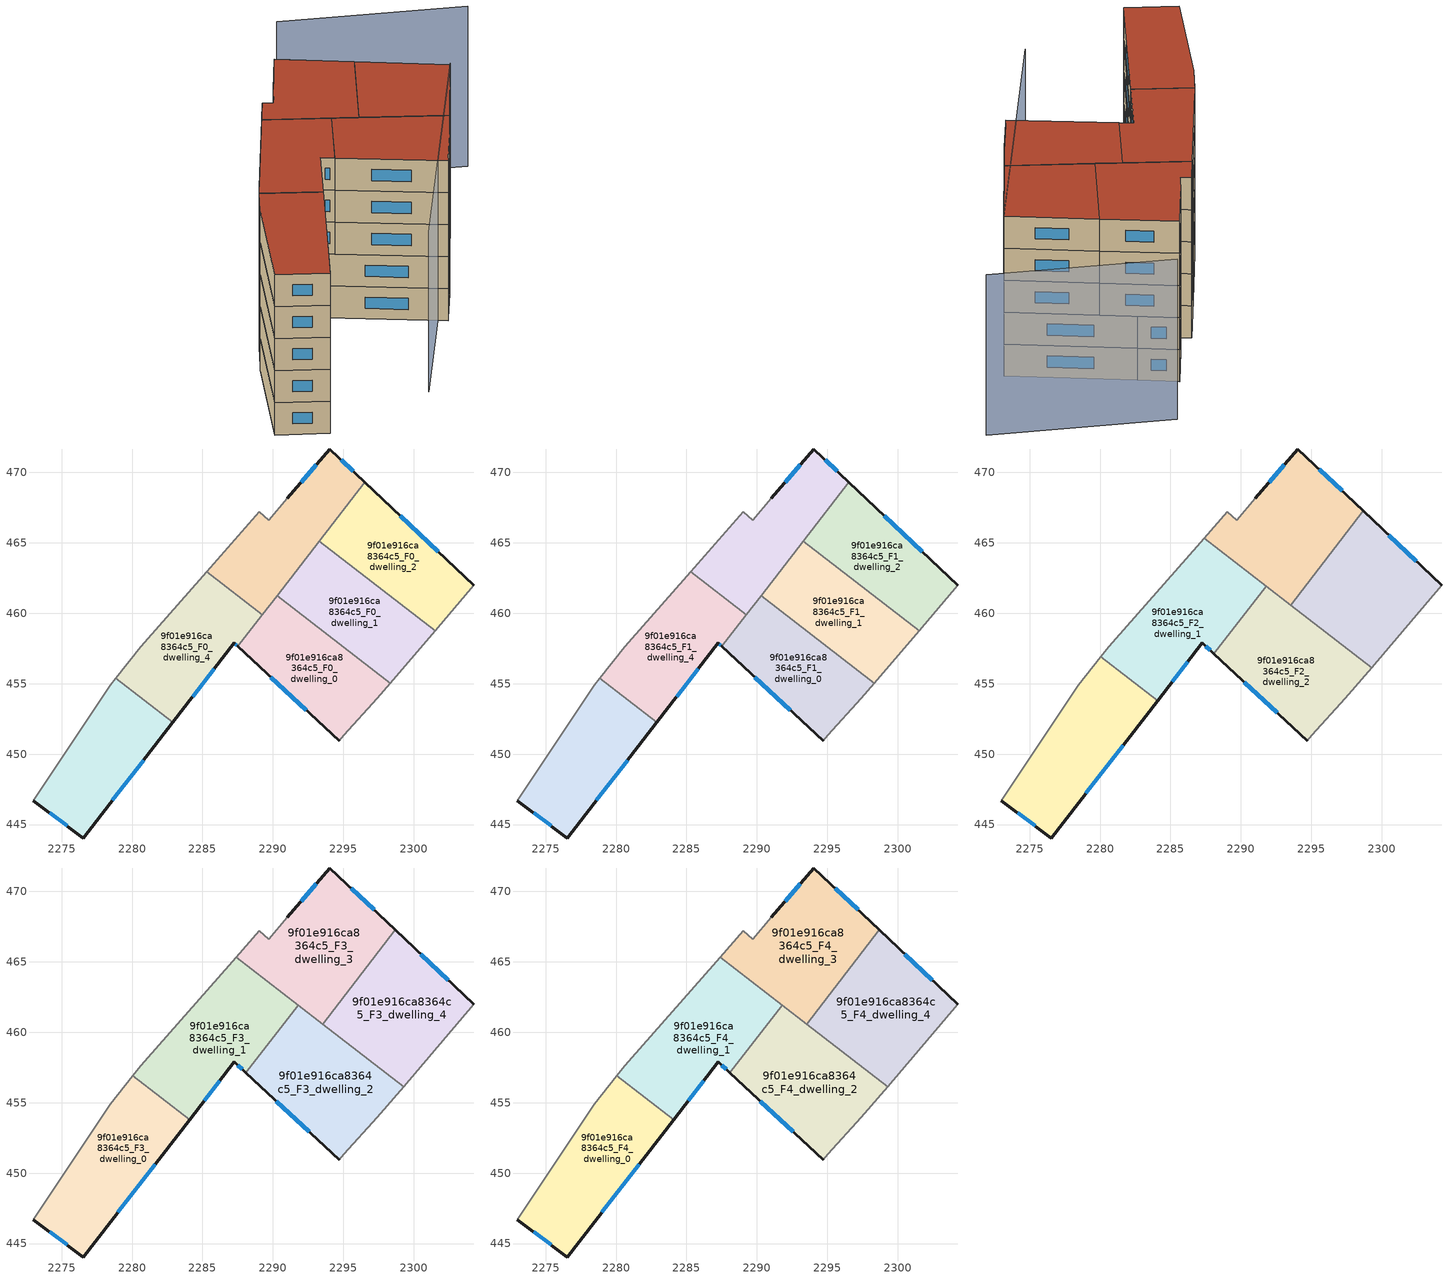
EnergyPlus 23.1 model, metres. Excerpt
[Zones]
9f01e916ca8364c5_F0_dwelling_0
 floor ground (EU_floor_Construction): 2298.33,455.04 2297.4,453.96 2295.04,451.34 2294.72,450.94 2287.51,457.65 2290.3,461.25 z0
 wall outside (EU_wall_Construction): 2287.51,457.65 2294.72,450.94 z0:3
 wall to 9f01e916ca8364c5_F0_dwelling_1 (EU_wall_Construction): 2298.33,455.04 2290.3,461.25 z0:3
 wall adiabatic (EU_wall_Construction): 2294.72,450.94 2295.04,451.34 2297.4,453.96 2298.33,455.04 z0:3
 wall to 9f01e916ca8364c5_F0_dwelling_4 (EU_wall_Construction): 2289.25,459.9 2287.51,457.65 z0:3
 wall to 9f01e916ca8364c5_F0_dwelling_5 (EU_wall_Construction): 2290.3,461.25 2289.25,459.9 z0:3
 window (EU_Window_Construction): 2289.85,455.46 2292.37,453.12 z0.98:2.02
9f01e916ca8364c5_F0_dwelling_1
 floor ground (EU_floor_Construction): 2301.5,458.75 2298.33,455.04 2290.3,461.25 2293.28,465.11 z0
 wall to 9f01e916ca8364c5_F0_dwelling_2 (EU_wall_Construction): 2301.5,458.75 2293.28,465.11 z0:3
 wall adiabatic (EU_wall_Construction): 2298.33,455.04 2301.5,458.75 z0:3
 wall to 9f01e916ca8364c5_F0_dwelling_5 (EU_wall_Construction): 2293.28,465.11 2290.3,461.25 z0:3
9f01e916ca8364c5_F0_dwelling_2
 floor ground (EU_floor_Construction): 2304.25,461.97 2301.5,458.75 2293.28,465.11 2296.52,469.3 z0
 wall outside (EU_wall_Construction): 2304.25,461.97 2296.52,469.3 z0:3
 wall adiabatic (EU_wall_Construction): 2301.5,458.75 2304.25,461.97 z0:3
 wall to 9f01e916ca8364c5_F0_dwelling_5 (EU_wall_Construction): 2296.52,469.3 2293.28,465.11 z0:3
 window (EU_Window_Construction): 2301.73,464.35 2299.03,466.91 z0.98:2.02
9f01e916ca8364c5_F0_dwelling_3
 floor ground (EU_floor_Construction): 2282.89,452.25 2276.55,444.05 2272.99,446.69 2278.44,454.9 2278.83,455.38 z0
 wall outside (EU_wall_Construction): 2272.99,446.69 2276.55,444.05 2282.89,452.25 z0:3
 wall adiabatic (EU_wall_Construction): 2278.83,455.38 2278.44,454.9 2272.99,446.69 z0:3
 wall to 9f01e916ca8364c5_F0_dwelling_4 (EU_wall_Construction): 2282.89,452.25 2278.83,455.38 z0:3
 window (EU_Window_Construction): 2278.61,446.71 2280.83,449.58 / 2274.15,445.83 2275.39,444.91 z0.98:2.02
9f01e916ca8364c5_F0_dwelling_4
 floor ground (EU_floor_Construction): 2289.25,459.9 2287.51,457.65 2287.25,457.89 2282.89,452.25 2278.83,455.38 2280.61,457.61 2285.31,462.95 z0
 wall outside (EU_wall_Construction): 2282.89,452.25 2287.25,457.89 2287.51,457.65 z0:3
 wall adiabatic (EU_wall_Construction): 2285.31,462.95 2280.61,457.61 2278.83,455.38 z0:3
 wall to 9f01e916ca8364c5_F0_dwelling_5 (EU_wall_Construction): 2289.25,459.9 2285.31,462.95 z0:3
 window (EU_Window_Construction): 2287.33,457.81 2287.42,457.72 / 2284.3,454.08 2285.83,456.05 z0.98:2.02
9f01e916ca8364c5_F0_dwelling_5
 floor ground (EU_floor_Construction): 2296.52,469.3 2289.25,459.9 2285.31,462.95 2289.03,467.19 2289.71,466.59 2291.03,468.17 2294.04,471.65 z0
 wall outside (EU_wall_Construction): 2296.52,469.3 2294.04,471.65 2291.03,468.17 z0:3
 wall adiabatic (EU_wall_Construction): 2291.03,468.17 2289.71,466.59 2289.03,467.19 2285.31,462.95 z0:3
 window (EU_Window_Construction): 2293.06,470.52 2292.01,469.3 / 2295.71,470.06 2294.85,470.88 z0.98:2.02
9f01e916ca8364c5_F1_dwelling_0
 floor to 9f01e916ca8364c5_F0_dwelling_0 (EU_floor_Construction): 2298.33,455.04 2297.4,453.96 2295.04,451.34 2294.72,450.94 2287.51,457.65 2290.3,461.25 z3
 wall outside (EU_wall_Construction): 2287.51,457.65 2294.72,450.94 z3:6
 wall to 9f01e916ca8364c5_F1_dwelling_1 (EU_wall_Construction): 2298.33,455.04 2290.3,461.25 z3:6
 wall adiabatic (EU_wall_Construction): 2294.72,450.94 2295.04,451.34 2297.4,453.96 2298.33,455.04 z3:6
 wall to 9f01e916ca8364c5_F1_dwelling_4 (EU_wall_Construction): 2289.25,459.9 2287.51,457.65 z3:6
 wall to 9f01e916ca8364c5_F1_dwelling_5 (EU_wall_Construction): 2290.3,461.25 2289.25,459.9 z3:6
 window (EU_Window_Construction): 2289.85,455.46 2292.37,453.12 z3.98:5.02
 ceiling adiabatic (EU_roof_Construction): 2288.07,457.12 2290.9,460.78 2290.3,461.25 2287.51,457.65 z6
9f01e916ca8364c5_F1_dwelling_1
 floor to 9f01e916ca8364c5_F0_dwelling_1 (EU_floor_Construction): 2301.5,458.75 2298.33,455.04 2290.3,461.25 2293.28,465.11 z3
 wall to 9f01e916ca8364c5_F1_dwelling_2 (EU_wall_Construction): 2301.5,458.75 2293.28,465.11 z3:6
 wall adiabatic (EU_wall_Construction): 2298.33,455.04 2301.5,458.75 z3:6
 wall to 9f01e916ca8364c5_F1_dwelling_5 (EU_wall_Construction): 2293.28,465.11 2290.3,461.25 z3:6
 ceiling adiabatic (EU_roof_Construction): 2299.26,456.14 2301.5,458.75 2293.28,465.11 2290.3,461.25 2290.9,460.78 2291.78,461.92 z6
9f01e916ca8364c5_F1_dwelling_2
 floor to 9f01e916ca8364c5_F0_dwelling_2 (EU_floor_Construction): 2304.25,461.97 2301.5,458.75 2293.28,465.11 2296.52,469.3 z3
 wall outside (EU_wall_Construction): 2304.25,461.97 2296.52,469.3 z3:6
 wall adiabatic (EU_wall_Construction): 2301.5,458.75 2304.25,461.97 z3:6
 wall to 9f01e916ca8364c5_F1_dwelling_5 (EU_wall_Construction): 2296.52,469.3 2293.28,465.11 z3:6
 window (EU_Window_Construction): 2301.73,464.35 2299.03,466.91 z3.98:5.02
9f01e916ca8364c5_F1_dwelling_3
 floor to 9f01e916ca8364c5_F0_dwelling_3 (EU_floor_Construction): 2282.89,452.25 2276.55,444.05 2272.99,446.69 2278.44,454.9 2278.83,455.38 z3
 wall outside (EU_wall_Construction): 2272.99,446.69 2276.55,444.05 2282.89,452.25 z3:6
 wall adiabatic (EU_wall_Construction): 2278.83,455.38 2278.44,454.9 2272.99,446.69 z3:6
 wall to 9f01e916ca8364c5_F1_dwelling_4 (EU_wall_Construction): 2282.89,452.25 2278.83,455.38 z3:6
 window (EU_Window_Construction): 2278.61,446.71 2280.83,449.58 / 2274.15,445.83 2275.39,444.91 z3.98:5.02
9f01e916ca8364c5_F1_dwelling_4
 floor to 9f01e916ca8364c5_F0_dwelling_4 (EU_floor_Construction): 2289.25,459.9 2287.51,457.65 2287.25,457.89 2282.89,452.25 2278.83,455.38 2280.61,457.61 2285.31,462.95 z3
 wall outside (EU_wall_Construction): 2282.89,452.25 2287.25,457.89 2287.51,457.65 z3:6
 wall adiabatic (EU_wall_Construction): 2285.31,462.95 2280.61,457.61 2278.83,455.38 z3:6
 wall to 9f01e916ca8364c5_F1_dwelling_5 (EU_wall_Construction): 2289.25,459.9 2285.31,462.95 z3:6
 window (EU_Window_Construction): 2287.33,457.81 2287.42,457.72 / 2284.3,454.08 2285.83,456.05 z3.98:5.02
9f01e916ca8364c5_F1_dwelling_5
 floor to 9f01e916ca8364c5_F0_dwelling_5 (EU_floor_Construction): 2296.52,469.3 2289.25,459.9 2285.31,462.95 2289.03,467.19 2289.71,466.59 2291.03,468.17 2294.04,471.65 z3
 wall outside (EU_wall_Construction): 2296.52,469.3 2294.04,471.65 2291.03,468.17 z3:6
 wall adiabatic (EU_wall_Construction): 2291.03,468.17 2289.71,466.59 2289.03,467.19 2285.31,462.95 z3:6
 window (EU_Window_Construction): 2293.06,470.52 2292.01,469.3 / 2295.71,470.06 2294.85,470.88 z3.98:5.02
9f01e916ca8364c5_F2_dwelling_0
 floor to 9f01e916ca8364c5_F1_dwelling_3 (EU_floor_Construction): 2282.89,452.25 2276.55,444.05 2272.99,446.69 2278.44,454.9 2278.83,455.38 z6
 floor to 9f01e916ca8364c5_F1_dwelling_4 (EU_floor_Construction): 2284.08,453.79 2282.89,452.25 2278.83,455.38 2280.05,456.91 z6
 wall outside (EU_wall_Construction): 2272.99,446.69 2276.55,444.05 2284.08,453.79 z6:9
 wall adiabatic (EU_wall_Construction): 2280.05,456.91 2278.44,454.9 2272.99,446.69 z6:9
 wall to 9f01e916ca8364c5_F2_dwelling_1 (EU_wall_Construction): 2284.08,453.79 2280.05,456.91 z6:9
 window (EU_Window_Construction): 2279,447.22 2281.63,450.62 / 2274.15,445.83 2275.39,444.91 z6.98:8.02
9f01e916ca8364c5_F2_dwelling_1
 floor to 9f01e916ca8364c5_F1_dwelling_4 (EU_floor_Construction): 2289.25,459.9 2287.51,457.65 2287.25,457.89 2284.08,453.79 2280.05,456.91 2280.61,457.61 2285.31,462.95 z6
 floor to 9f01e916ca8364c5_F1_dwelling_5 (EU_floor_Construction): 2291.18,462.39 2289.25,459.9 2285.31,462.95 2287.39,465.32 z6
 floor adiabatic (EU_floor_Construction): 2291.78,461.92 2288.07,457.12 2287.25,457.89 2287.51,457.65 2291.18,462.39 z6
 wall outside (EU_wall_Construction): 2284.08,453.79 2287.25,457.89 2288.07,457.12 z6:9
 wall adiabatic (EU_wall_Construction): 2287.39,465.32 2280.61,457.61 2280.05,456.91 z6:9
 wall to 9f01e916ca8364c5_F2_dwelling_2 (EU_wall_Construction): 2288.07,457.12 2291.78,461.92 z6:9
 wall to 9f01e916ca8364c5_F2_dwelling_3 (EU_wall_Construction): 2291.78,461.92 2287.39,465.32 z6:9
 window (EU_Window_Construction): 2287.52,457.64 2287.8,457.37 / 2285.11,455.13 2286.22,456.56 z6.98:8.02
9f01e916ca8364c5_F2_dwelling_2
 floor to 9f01e916ca8364c5_F1_dwelling_0 (EU_floor_Construction): 2298.33,455.04 2297.4,453.96 2295.04,451.34 2294.72,450.94 2288.07,457.12 2290.9,460.78 z6
 floor to 9f01e916ca8364c5_F1_dwelling_1 (EU_floor_Construction): 2299.26,456.14 2298.33,455.04 2290.9,460.78 2291.78,461.92 z6
 wall outside (EU_wall_Construction): 2288.07,457.12 2294.72,450.94 z6:9
 wall adiabatic (EU_wall_Construction): 2294.72,450.94 2295.04,451.34 2297.4,453.96 2299.26,456.14 z6:9
 wall to 9f01e916ca8364c5_F2_dwelling_4 (EU_wall_Construction): 2299.26,456.14 2293.52,460.58 z6:9
 wall to 9f01e916ca8364c5_F2_dwelling_3 (EU_wall_Construction): 2293.52,460.58 2291.78,461.92 z6:9
 window (EU_Window_Construction): 2290.23,455.11 2292.56,452.95 z6.98:8.02
9f01e916ca8364c5_F2_dwelling_3
 floor to 9f01e916ca8364c5_F1_dwelling_2 (EU_floor_Construction): 2298.68,467.25 2295.62,463.3 2293.28,465.11 2296.52,469.3 z6
 floor to 9f01e916ca8364c5_F1_dwelling_5 (EU_floor_Construction): 2296.52,469.3 2291.18,462.39 2287.39,465.32 2289.03,467.19 2289.71,466.59 2291.03,468.17 2294.04,471.65 z6
 floor adiabatic (EU_floor_Construction): 2295.62,463.3 2293.52,460.58 2291.18,462.39 2293.28,465.11 z6
 wall outside (EU_wall_Construction): 2298.68,467.25 2294.04,471.65 2291.03,468.17 z6:9
 wall adiabatic (EU_wall_Construction): 2291.03,468.17 2289.71,466.59 2289.03,467.19 2287.39,465.32 z6:9
 wall to 9f01e916ca8364c5_F2_dwelling_4 (EU_wall_Construction): 2293.52,460.58 2298.68,467.25 z6:9
 window (EU_Window_Construction): 2293.06,470.52 2292.01,469.3 / 2297.17,468.68 2295.55,470.22 z6.98:8.02
9f01e916ca8364c5_F2_dwelling_4
 floor to 9f01e916ca8364c5_F1_dwelling_2 (EU_floor_Construction): 2304.25,461.97 2301.5,458.75 2295.62,463.3 2298.68,467.25 z6
 floor adiabatic (EU_floor_Construction): 2301.5,458.75 2299.26,456.14 2293.52,460.58 2295.62,463.3 z6
 wall outside (EU_wall_Construction): 2304.25,461.97 2298.68,467.25 z6:9
 wall adiabatic (EU_wall_Construction): 2299.26,456.14 2304.25,461.97 z6:9
 window (EU_Window_Construction): 2302.44,463.69 2300.49,465.53 z6.98:8.02
9f01e916ca8364c5_F3_dwelling_0
 floor to 9f01e916ca8364c5_F2_dwelling_0 (EU_floor_Construction): 2284.08,453.79 2276.55,444.05 2272.99,446.69 2278.44,454.9 2280.05,456.91 z9
 wall outside (EU_wall_Construction): 2272.99,446.69 2276.55,444.05 2284.08,453.79 z9:12
 wall adiabatic (EU_wall_Construction): 2280.05,456.91 2278.44,454.9 2272.99,446.69 z9:12
 wall to 9f01e916ca8364c5_F3_dwelling_1 (EU_wall_Construction): 2284.08,453.79 2280.05,456.91 z9:12
 window (EU_Window_Construction): 2279,447.22 2281.63,450.62 / 2274.15,445.83 2275.39,444.91 z9.98:11.02
9f01e916ca8364c5_F3_dwelling_1
 floor to 9f01e916ca8364c5_F2_dwelling_1 (EU_floor_Construction): 2291.78,461.92 2288.07,457.12 2287.25,457.89 2284.08,453.79 2280.05,456.91 2280.61,457.61 2287.39,465.32 z9
 wall outside (EU_wall_Construction): 2284.08,453.79 2287.25,457.89 2288.07,457.12 z9:12
 wall adiabatic (EU_wall_Construction): 2287.39,465.32 2280.61,457.61 2280.05,456.91 z9:12
 wall to 9f01e916ca8364c5_F3_dwelling_2 (EU_wall_Construction): 2288.07,457.12 2291.78,461.92 z9:12
 wall to 9f01e916ca8364c5_F3_dwelling_3 (EU_wall_Construction): 2291.78,461.92 2287.39,465.32 z9:12
 window (EU_Window_Construction): 2287.52,457.64 2287.8,457.37 / 2285.11,455.13 2286.22,456.56 z9.98:11.02
9f01e916ca8364c5_F3_dwelling_2
 floor to 9f01e916ca8364c5_F2_dwelling_2 (EU_floor_Construction): 2299.26,456.14 2297.4,453.96 2295.04,451.34 2294.72,450.94 2288.07,457.12 2291.78,461.92 z9
 wall outside (EU_wall_Construction): 2288.07,457.12 2294.72,450.94 z9:12
 wall adiabatic (EU_wall_Construction): 2294.72,450.94 2295.04,451.34 2297.4,453.96 2299.26,456.14 z9:12
 wall to 9f01e916ca8364c5_F3_dwelling_4 (EU_wall_Construction): 2299.26,456.14 2293.52,460.58 z9:12
 wall to 9f01e916ca8364c5_F3_dwelling_3 (EU_wall_Construction): 2293.52,460.58 2291.78,461.92 z9:12
 window (EU_Window_Construction): 2290.23,455.11 2292.56,452.95 z9.98:11.02
9f01e916ca8364c5_F3_dwelling_3
 floor to 9f01e916ca8364c5_F2_dwelling_3 (EU_floor_Construction): 2298.68,467.25 2293.52,460.58 2287.39,465.32 2289.03,467.19 2289.71,466.59 2291.03,468.17 2294.04,471.65 z9
 wall outside (EU_wall_Construction): 2298.68,467.25 2294.04,471.65 2291.03,468.17 z9:12
 wall adiabatic (EU_wall_Construction): 2291.03,468.17 2289.71,466.59 2289.03,467.19 2287.39,465.32 z9:12
 wall to 9f01e916ca8364c5_F3_dwelling_4 (EU_wall_Construction): 2293.52,460.58 2298.68,467.25 z9:12
 window (EU_Window_Construction): 2293.06,470.52 2292.01,469.3 / 2297.17,468.68 2295.55,470.22 z9.98:11.02
9f01e916ca8364c5_F3_dwelling_4
 floor to 9f01e916ca8364c5_F2_dwelling_4 (EU_floor_Construction): 2304.25,461.97 2299.26,456.14 2293.52,460.58 2298.68,467.25 z9
 wall outside (EU_wall_Construction): 2304.25,461.97 2298.68,467.25 z9:12
 wall adiabatic (EU_wall_Construction): 2299.26,456.14 2304.25,461.97 z9:12
 window (EU_Window_Construction): 2302.44,463.69 2300.49,465.53 z9.98:11.02
9f01e916ca8364c5_F4_dwelling_0
 floor to 9f01e916ca8364c5_F3_dwelling_0 (EU_floor_Construction): 2284.08,453.79 2276.55,444.05 2272.99,446.69 2278.44,454.9 2280.05,456.91 z12
 wall outside (EU_wall_Construction): 2272.99,446.69 2276.55,444.05 2284.08,453.79 z12:15
 wall adiabatic (EU_wall_Construction): 2280.05,456.91 2278.44,454.9 2272.99,446.69 z12:15
 wall to 9f01e916ca8364c5_F4_dwelling_1 (EU_wall_Construction): 2284.08,453.79 2280.05,456.91 z12:15
 window (EU_Window_Construction): 2279,447.22 2281.63,450.62 / 2274.15,445.83 2275.39,444.91 z12.98:14.02
 roof outside (EU_roof_Construction): 2276.55,444.05 2284.08,453.79 2280.05,456.91 2278.44,454.9 2272.99,446.69 z15
9f01e916ca8364c5_F4_dwelling_1
 floor to 9f01e916ca8364c5_F3_dwelling_1 (EU_floor_Construction): 2291.78,461.92 2288.07,457.12 2287.25,457.89 2284.08,453.79 2280.05,456.91 2280.61,457.61 2287.39,465.32 z12
 wall outside (EU_wall_Construction): 2284.08,453.79 2287.25,457.89 2288.07,457.12 z12:15
 wall adiabatic (EU_wall_Construction): 2287.39,465.32 2280.61,457.61 2280.05,456.91 z12:15
 wall to 9f01e916ca8364c5_F4_dwelling_2 (EU_wall_Construction): 2288.07,457.12 2291.78,461.92 z12:15
 wall to 9f01e916ca8364c5_F4_dwelling_3 (EU_wall_Construction): 2291.78,461.92 2287.39,465.32 z12:15
 window (EU_Window_Construction): 2287.52,457.64 2287.8,457.37 / 2285.11,455.13 2286.22,456.56 z12.98:14.02
 roof outside (EU_roof_Construction): 2288.07,457.12 2291.78,461.92 2287.39,465.32 2280.61,457.61 2280.05,456.91 2284.08,453.79 2287.25,457.89 z15
9f01e916ca8364c5_F4_dwelling_2
 floor to 9f01e916ca8364c5_F3_dwelling_2 (EU_floor_Construction): 2299.26,456.14 2297.4,453.96 2295.04,451.34 2294.72,450.94 2288.07,457.12 2291.78,461.92 z12
 wall outside (EU_wall_Construction): 2288.07,457.12 2294.72,450.94 z12:15
 wall adiabatic (EU_wall_Construction): 2294.72,450.94 2295.04,451.34 2297.4,453.96 2299.26,456.14 z12:15
 wall to 9f01e916ca8364c5_F4_dwelling_4 (EU_wall_Construction): 2299.26,456.14 2293.52,460.58 z12:15
 wall to 9f01e916ca8364c5_F4_dwelling_3 (EU_wall_Construction): 2293.52,460.58 2291.78,461.92 z12:15
 window (EU_Window_Construction): 2290.23,455.11 2292.56,452.95 z12.98:14.02
 roof outside (EU_roof_Construction): 2297.4,453.96 2299.26,456.14 2291.78,461.92 2288.07,457.12 2294.72,450.94 2295.04,451.34 z15
9f01e916ca8364c5_F4_dwelling_3
 floor to 9f01e916ca8364c5_F3_dwelling_3 (EU_floor_Construction): 2298.68,467.25 2293.52,460.58 2287.39,465.32 2289.03,467.19 2289.71,466.59 2291.03,468.17 2294.04,471.65 z12
 wall outside (EU_wall_Construction): 2298.68,467.25 2294.04,471.65 2291.03,468.17 z12:15
 wall adiabatic (EU_wall_Construction): 2291.03,468.17 2289.71,466.59 2289.03,467.19 2287.39,465.32 z12:15
 wall to 9f01e916ca8364c5_F4_dwelling_4 (EU_wall_Construction): 2293.52,460.58 2298.68,467.25 z12:15
 window (EU_Window_Construction): 2293.06,470.52 2292.01,469.3 / 2297.17,468.68 2295.55,470.22 z12.98:14.02
 roof outside (EU_roof_Construction): 2293.52,460.58 2298.68,467.25 2294.04,471.65 2291.03,468.17 2289.71,466.59 2289.03,467.19 2287.39,465.32 z15
9f01e916ca8364c5_F4_dwelling_4
 floor to 9f01e916ca8364c5_F3_dwelling_4 (EU_floor_Construction): 2304.25,461.97 2299.26,456.14 2293.52,460.58 2298.68,467.25 z12
 wall outside (EU_wall_Construction): 2304.25,461.97 2298.68,467.25 z12:15
 wall adiabatic (EU_wall_Construction): 2299.26,456.14 2304.25,461.97 z12:15
 window (EU_Window_Construction): 2302.44,463.69 2300.49,465.53 z12.98:14.02
 roof outside (EU_roof_Construction): 2299.26,456.14 2304.25,461.97 2298.68,467.25 2293.52,460.58 z15
shading: 2286.59,443.77 2304.39,462.11 / 2311.07,467.85 2297.86,475.86 z0:15
[Building]
EU S2 Campaign: North Axis=0; Terrain=City; Solar Distribution=FullExterior
[Site:Location]
Bologna: Latitude=44.5; Longitude=11.25; Time Zone=1; Elevation=37
[SizingPeriod:WeatherFileDays]
AnnualSizingPeriod: Begin Month=1; Begin Day of Month=1; End Month=12; End Day of Month=31; Day of Week for Start Day=Monday; Use Weather File Daylight Saving Period=No; Use Weather File Rain and Snow Indicators=No
[MATERIAL]
EU_InternalMass_Material: Roughness=MediumRough; Thickness=0.1; Conductivity=1; Density=1800; Specific Heat=900; Thermal Absorptance=0.9; Solar Absorptance=0.7; Visible Absorptance=0.7
[MATERIAL:NOMASS] Roughness=MediumRough; Thermal Absorptance=0.9; Solar Absorptance=0.7; Visible Absorptance=0.7
Name | Thermal Resistance
EU_wall_NoMass | 0.905828
EU_roof_NoMass | 0.37593
EU_floor_NoMass | 0.67114
[WINDOWMATERIAL:SIMPLEGLAZINGSYSTEM]
EU_Window_SimpleGlazing: UFactor=4.52486; Solar Heat Gain Coefficient=0.85; Visible Transmittance=0.85
[CONSTRUCTION]
EU_wall_Construction: EU_wall_NoMass
EU_roof_Construction: EU_roof_NoMass
EU_floor_Construction: EU_floor_NoMass
EU_Window_Construction: EU_Window_SimpleGlazing
EU_InternalMass_Construction: EU_InternalMass_Material
[ZONE] Type=1; Multiplier=1; Ceiling Height=autocalculate; Floor Area=autocalculate; Part of Total Floor Area=Yes
Name | Volume
9f01e916ca8364c5_F0_dwelling_0; 9f01e916ca8364c5_F1_dwelling_0 | 150.067
9f01e916ca8364c5_F2_dwelling_0; 9f01e916ca8364c5_F3_dwelling_0; 9f01e916ca8364c5_F4_dwelling_0 | 180.121
9f01e916ca8364c5_F0_dwelling_1; 9f01e916ca8364c5_F1_dwelling_1 | 150.138
9f01e916ca8364c5_F2_dwelling_1; 9f01e916ca8364c5_F3_dwelling_1; 9f01e916ca8364c5_F4_dwelling_1 | 180.135
9f01e916ca8364c5_F0_dwelling_2; 9f01e916ca8364c5_F1_dwelling_2 | 150.091
9f01e916ca8364c5_F2_dwelling_2; 9f01e916ca8364c5_F3_dwelling_2; 9f01e916ca8364c5_F4_dwelling_2 | 180.125
9f01e916ca8364c5_F0_dwelling_3; 9f01e916ca8364c5_F1_dwelling_3 | 150.106
9f01e916ca8364c5_F2_dwelling_3; 9f01e916ca8364c5_F3_dwelling_3; 9f01e916ca8364c5_F4_dwelling_3 | 180.145
9f01e916ca8364c5_F0_dwelling_4; 9f01e916ca8364c5_F1_dwelling_4 | 150.119
9f01e916ca8364c5_F2_dwelling_4; 9f01e916ca8364c5_F3_dwelling_4; 9f01e916ca8364c5_F4_dwelling_4 | 180.133
9f01e916ca8364c5_F0_dwelling_5; 9f01e916ca8364c5_F1_dwelling_5 | 150.113
[INTERNALMASS] Construction=EU_InternalMass_Construction
Name | Zone or ZoneList | Surface Area
9f01e916ca8364c5_F0_dwelling_0_EU_InternalMass | 9f01e916ca8364c5_F0_dwelling_0 | 50.0218
9f01e916ca8364c5_F0_dwelling_1_EU_InternalMass | 9f01e916ca8364c5_F0_dwelling_1 | 50.0459
9f01e916ca8364c5_F0_dwelling_2_EU_InternalMass | 9f01e916ca8364c5_F0_dwelling_2 | 50.0303
9f01e916ca8364c5_F0_dwelling_3_EU_InternalMass | 9f01e916ca8364c5_F0_dwelling_3 | 50.0353
9f01e916ca8364c5_F0_dwelling_4_EU_InternalMass | 9f01e916ca8364c5_F0_dwelling_4 | 50.0395
9f01e916ca8364c5_F0_dwelling_5_EU_InternalMass | 9f01e916ca8364c5_F0_dwelling_5 | 50.0374
9f01e916ca8364c5_F1_dwelling_0_EU_InternalMass | 9f01e916ca8364c5_F1_dwelling_0 | 50.0218
9f01e916ca8364c5_F1_dwelling_1_EU_InternalMass | 9f01e916ca8364c5_F1_dwelling_1 | 50.0459
9f01e916ca8364c5_F1_dwelling_2_EU_InternalMass | 9f01e916ca8364c5_F1_dwelling_2 | 50.0303
9f01e916ca8364c5_F1_dwelling_3_EU_InternalMass | 9f01e916ca8364c5_F1_dwelling_3 | 50.0353
9f01e916ca8364c5_F1_dwelling_4_EU_InternalMass | 9f01e916ca8364c5_F1_dwelling_4 | 50.0395
9f01e916ca8364c5_F1_dwelling_5_EU_InternalMass | 9f01e916ca8364c5_F1_dwelling_5 | 50.0374
9f01e916ca8364c5_F2_dwelling_0_EU_InternalMass | 9f01e916ca8364c5_F2_dwelling_0 | 60.0403
9f01e916ca8364c5_F2_dwelling_1_EU_InternalMass | 9f01e916ca8364c5_F2_dwelling_1 | 60.0475
9f01e916ca8364c5_F2_dwelling_2_EU_InternalMass | 9f01e916ca8364c5_F2_dwelling_2 | 60.0424
9f01e916ca8364c5_F2_dwelling_3_EU_InternalMass | 9f01e916ca8364c5_F2_dwelling_3 | 60.0488
9f01e916ca8364c5_F2_dwelling_4_EU_InternalMass | 9f01e916ca8364c5_F2_dwelling_4 | 60.0434
9f01e916ca8364c5_F3_dwelling_0_EU_InternalMass | 9f01e916ca8364c5_F3_dwelling_0 | 60.0403
9f01e916ca8364c5_F3_dwelling_1_EU_InternalMass | 9f01e916ca8364c5_F3_dwelling_1 | 60.0475
9f01e916ca8364c5_F3_dwelling_2_EU_InternalMass | 9f01e916ca8364c5_F3_dwelling_2 | 60.0424
9f01e916ca8364c5_F3_dwelling_3_EU_InternalMass | 9f01e916ca8364c5_F3_dwelling_3 | 60.0488
9f01e916ca8364c5_F3_dwelling_4_EU_InternalMass | 9f01e916ca8364c5_F3_dwelling_4 | 60.0434
9f01e916ca8364c5_F4_dwelling_0_EU_InternalMass | 9f01e916ca8364c5_F4_dwelling_0 | 60.0403
9f01e916ca8364c5_F4_dwelling_1_EU_InternalMass | 9f01e916ca8364c5_F4_dwelling_1 | 60.0475
9f01e916ca8364c5_F4_dwelling_2_EU_InternalMass | 9f01e916ca8364c5_F4_dwelling_2 | 60.0424
9f01e916ca8364c5_F4_dwelling_3_EU_InternalMass | 9f01e916ca8364c5_F4_dwelling_3 | 60.0488
9f01e916ca8364c5_F4_dwelling_4_EU_InternalMass | 9f01e916ca8364c5_F4_dwelling_4 | 60.0434
[OTHEREQUIPMENT] Fuel Type=Electricity; Design Level Calculation Method=Watts/Area; Power per Zone Floor Area=1; Fraction Latent=0; Fraction Radiant=0; Fraction Lost=0; Carbon Dioxide Generation Rate=0; EndUse Subcategory=EU_Step8_InternalGains
Name | Zone or ZoneList or Space or SpaceList | Schedule
EU_Step8_InternalGain_9f01e916ca8364c5_F0_dwelling_0_f000 | 9f01e916ca8364c5_F0_dwelling_0 | EU_Step8_GainSchedule_9f01e916ca8364c5_F0_dwelling_0_f000
EU_Step8_InternalGain_9f01e916ca8364c5_F0_dwelling_1_f000 | 9f01e916ca8364c5_F0_dwelling_1 | EU_Step8_GainSchedule_9f01e916ca8364c5_F0_dwelling_1_f000
EU_Step8_InternalGain_9f01e916ca8364c5_F0_dwelling_2_f000 | 9f01e916ca8364c5_F0_dwelling_2 | EU_Step8_GainSchedule_9f01e916ca8364c5_F0_dwelling_2_f000
EU_Step8_InternalGain_9f01e916ca8364c5_F0_dwelling_3_f000 | 9f01e916ca8364c5_F0_dwelling_3 | EU_Step8_GainSchedule_9f01e916ca8364c5_F0_dwelling_3_f000
EU_Step8_InternalGain_9f01e916ca8364c5_F0_dwelling_4_f000 | 9f01e916ca8364c5_F0_dwelling_4 | EU_Step8_GainSchedule_9f01e916ca8364c5_F0_dwelling_4_f000
EU_Step8_InternalGain_9f01e916ca8364c5_F0_dwelling_5_f000 | 9f01e916ca8364c5_F0_dwelling_5 | EU_Step8_GainSchedule_9f01e916ca8364c5_F0_dwelling_5_f000
EU_Step8_InternalGain_9f01e916ca8364c5_F1_dwelling_0_f000 | 9f01e916ca8364c5_F1_dwelling_0 | EU_Step8_GainSchedule_9f01e916ca8364c5_F1_dwelling_0_f000
EU_Step8_InternalGain_9f01e916ca8364c5_F1_dwelling_1_f000 | 9f01e916ca8364c5_F1_dwelling_1 | EU_Step8_GainSchedule_9f01e916ca8364c5_F1_dwelling_1_f000
EU_Step8_InternalGain_9f01e916ca8364c5_F1_dwelling_2_f000 | 9f01e916ca8364c5_F1_dwelling_2 | EU_Step8_GainSchedule_9f01e916ca8364c5_F1_dwelling_2_f000
EU_Step8_InternalGain_9f01e916ca8364c5_F1_dwelling_3_f000 | 9f01e916ca8364c5_F1_dwelling_3 | EU_Step8_GainSchedule_9f01e916ca8364c5_F1_dwelling_3_f000
EU_Step8_InternalGain_9f01e916ca8364c5_F1_dwelling_4_f000 | 9f01e916ca8364c5_F1_dwelling_4 | EU_Step8_GainSchedule_9f01e916ca8364c5_F1_dwelling_4_f000
EU_Step8_InternalGain_9f01e916ca8364c5_F1_dwelling_5_f000 | 9f01e916ca8364c5_F1_dwelling_5 | EU_Step8_GainSchedule_9f01e916ca8364c5_F1_dwelling_5_f000
EU_Step8_InternalGain_9f01e916ca8364c5_F2_dwelling_0_f000 | 9f01e916ca8364c5_F2_dwelling_0 | EU_Step8_GainSchedule_9f01e916ca8364c5_F2_dwelling_0_f000
EU_Step8_InternalGain_9f01e916ca8364c5_F2_dwelling_1_f000 | 9f01e916ca8364c5_F2_dwelling_1 | EU_Step8_GainSchedule_9f01e916ca8364c5_F2_dwelling_1_f000
EU_Step8_InternalGain_9f01e916ca8364c5_F2_dwelling_2_f000 | 9f01e916ca8364c5_F2_dwelling_2 | EU_Step8_GainSchedule_9f01e916ca8364c5_F2_dwelling_2_f000
EU_Step8_InternalGain_9f01e916ca8364c5_F2_dwelling_3_f000 | 9f01e916ca8364c5_F2_dwelling_3 | EU_Step8_GainSchedule_9f01e916ca8364c5_F2_dwelling_3_f000
EU_Step8_InternalGain_9f01e916ca8364c5_F2_dwelling_4_f000 | 9f01e916ca8364c5_F2_dwelling_4 | EU_Step8_GainSchedule_9f01e916ca8364c5_F2_dwelling_4_f000
EU_Step8_InternalGain_9f01e916ca8364c5_F3_dwelling_0_f000 | 9f01e916ca8364c5_F3_dwelling_0 | EU_Step8_GainSchedule_9f01e916ca8364c5_F3_dwelling_0_f000
EU_Step8_InternalGain_9f01e916ca8364c5_F3_dwelling_1_f000 | 9f01e916ca8364c5_F3_dwelling_1 | EU_Step8_GainSchedule_9f01e916ca8364c5_F3_dwelling_1_f000
EU_Step8_InternalGain_9f01e916ca8364c5_F3_dwelling_2_f000 | 9f01e916ca8364c5_F3_dwelling_2 | EU_Step8_GainSchedule_9f01e916ca8364c5_F3_dwelling_2_f000
EU_Step8_InternalGain_9f01e916ca8364c5_F3_dwelling_3_f000 | 9f01e916ca8364c5_F3_dwelling_3 | EU_Step8_GainSchedule_9f01e916ca8364c5_F3_dwelling_3_f000
EU_Step8_InternalGain_9f01e916ca8364c5_F3_dwelling_4_f000 | 9f01e916ca8364c5_F3_dwelling_4 | EU_Step8_GainSchedule_9f01e916ca8364c5_F3_dwelling_4_f000
EU_Step8_InternalGain_9f01e916ca8364c5_F4_dwelling_0_f000 | 9f01e916ca8364c5_F4_dwelling_0 | EU_Step8_GainSchedule_9f01e916ca8364c5_F4_dwelling_0_f000
EU_Step8_InternalGain_9f01e916ca8364c5_F4_dwelling_1_f000 | 9f01e916ca8364c5_F4_dwelling_1 | EU_Step8_GainSchedule_9f01e916ca8364c5_F4_dwelling_1_f000
EU_Step8_InternalGain_9f01e916ca8364c5_F4_dwelling_2_f000 | 9f01e916ca8364c5_F4_dwelling_2 | EU_Step8_GainSchedule_9f01e916ca8364c5_F4_dwelling_2_f000
EU_Step8_InternalGain_9f01e916ca8364c5_F4_dwelling_3_f000 | 9f01e916ca8364c5_F4_dwelling_3 | EU_Step8_GainSchedule_9f01e916ca8364c5_F4_dwelling_3_f000
EU_Step8_InternalGain_9f01e916ca8364c5_F4_dwelling_4_f000 | 9f01e916ca8364c5_F4_dwelling_4 | EU_Step8_GainSchedule_9f01e916ca8364c5_F4_dwelling_4_f000
[ZONEVENTILATION:DESIGNFLOWRATE] Schedule=EU_AlwaysOn; Design Flow Rate Calculation Method=AirChanges/Hour; Air Changes per Hour=0.73129; Ventilation Type=Natural; Fan Pressure Rise=0; Fan Total Efficiency=1; Constant Term Coefficient=1; Temperature Term Coefficient=0; Velocity Term Coefficient=0; Velocity Squared Term Coefficient=0; Minimum Indoor Temperature=-100; Maximum Indoor Temperature=100; Delta Temperature=-100; Minimum Outdoor Temperature=-100; Maximum Outdoor Temperature=100; Maximum Wind Speed=40
Name | Zone or ZoneList or Space or SpaceList
EU_ConstantAir_9f01e916ca8364c5_F0_dwelling_0 | 9f01e916ca8364c5_F0_dwelling_0
EU_ConstantAir_9f01e916ca8364c5_F0_dwelling_1 | 9f01e916ca8364c5_F0_dwelling_1
EU_ConstantAir_9f01e916ca8364c5_F0_dwelling_2 | 9f01e916ca8364c5_F0_dwelling_2
EU_ConstantAir_9f01e916ca8364c5_F0_dwelling_3 | 9f01e916ca8364c5_F0_dwelling_3
EU_ConstantAir_9f01e916ca8364c5_F0_dwelling_4 | 9f01e916ca8364c5_F0_dwelling_4
EU_ConstantAir_9f01e916ca8364c5_F0_dwelling_5 | 9f01e916ca8364c5_F0_dwelling_5
EU_ConstantAir_9f01e916ca8364c5_F1_dwelling_0 | 9f01e916ca8364c5_F1_dwelling_0
EU_ConstantAir_9f01e916ca8364c5_F1_dwelling_1 | 9f01e916ca8364c5_F1_dwelling_1
EU_ConstantAir_9f01e916ca8364c5_F1_dwelling_2 | 9f01e916ca8364c5_F1_dwelling_2
EU_ConstantAir_9f01e916ca8364c5_F1_dwelling_3 | 9f01e916ca8364c5_F1_dwelling_3
EU_ConstantAir_9f01e916ca8364c5_F1_dwelling_4 | 9f01e916ca8364c5_F1_dwelling_4
EU_ConstantAir_9f01e916ca8364c5_F1_dwelling_5 | 9f01e916ca8364c5_F1_dwelling_5
EU_ConstantAir_9f01e916ca8364c5_F2_dwelling_0 | 9f01e916ca8364c5_F2_dwelling_0
EU_ConstantAir_9f01e916ca8364c5_F2_dwelling_1 | 9f01e916ca8364c5_F2_dwelling_1
EU_ConstantAir_9f01e916ca8364c5_F2_dwelling_2 | 9f01e916ca8364c5_F2_dwelling_2
EU_ConstantAir_9f01e916ca8364c5_F2_dwelling_3 | 9f01e916ca8364c5_F2_dwelling_3
EU_ConstantAir_9f01e916ca8364c5_F2_dwelling_4 | 9f01e916ca8364c5_F2_dwelling_4
EU_ConstantAir_9f01e916ca8364c5_F3_dwelling_0 | 9f01e916ca8364c5_F3_dwelling_0
EU_ConstantAir_9f01e916ca8364c5_F3_dwelling_1 | 9f01e916ca8364c5_F3_dwelling_1
EU_ConstantAir_9f01e916ca8364c5_F3_dwelling_2 | 9f01e916ca8364c5_F3_dwelling_2
EU_ConstantAir_9f01e916ca8364c5_F3_dwelling_3 | 9f01e916ca8364c5_F3_dwelling_3
EU_ConstantAir_9f01e916ca8364c5_F3_dwelling_4 | 9f01e916ca8364c5_F3_dwelling_4
EU_ConstantAir_9f01e916ca8364c5_F4_dwelling_0 | 9f01e916ca8364c5_F4_dwelling_0
EU_ConstantAir_9f01e916ca8364c5_F4_dwelling_1 | 9f01e916ca8364c5_F4_dwelling_1
EU_ConstantAir_9f01e916ca8364c5_F4_dwelling_2 | 9f01e916ca8364c5_F4_dwelling_2
EU_ConstantAir_9f01e916ca8364c5_F4_dwelling_3 | 9f01e916ca8364c5_F4_dwelling_3
EU_ConstantAir_9f01e916ca8364c5_F4_dwelling_4 | 9f01e916ca8364c5_F4_dwelling_4
[HVACTEMPLATE:THERMOSTAT] Constant Heating Setpoint=20; Constant Cooling Setpoint=50
EU_HeatOnly_9f01e916ca8364c5_F0_dwelling_0; EU_HeatOnly_9f01e916ca8364c5_F0_dwelling_1; EU_HeatOnly_9f01e916ca8364c5_F0_dwelling_2; EU_HeatOnly_9f01e916ca8364c5_F0_dwelling_3; EU_HeatOnly_9f01e916ca8364c5_F0_dwelling_4; EU_HeatOnly_9f01e916ca8364c5_F0_dwelling_5; EU_HeatOnly_9f01e916ca8364c5_F1_dwelling_0; EU_HeatOnly_9f01e916ca8364c5_F1_dwelling_1; EU_HeatOnly_9f01e916ca8364c5_F1_dwelling_2; EU_HeatOnly_9f01e916ca8364c5_F1_dwelling_3; EU_HeatOnly_9f01e916ca8364c5_F1_dwelling_4; EU_HeatOnly_9f01e916ca8364c5_F1_dwelling_5; EU_HeatOnly_9f01e916ca8364c5_F2_dwelling_0; EU_HeatOnly_9f01e916ca8364c5_F2_dwelling_1; EU_HeatOnly_9f01e916ca8364c5_F2_dwelling_2; EU_HeatOnly_9f01e916ca8364c5_F2_dwelling_3; EU_HeatOnly_9f01e916ca8364c5_F2_dwelling_4; EU_HeatOnly_9f01e916ca8364c5_F3_dwelling_0; EU_HeatOnly_9f01e916ca8364c5_F3_dwelling_1; EU_HeatOnly_9f01e916ca8364c5_F3_dwelling_2; EU_HeatOnly_9f01e916ca8364c5_F3_dwelling_3; EU_HeatOnly_9f01e916ca8364c5_F3_dwelling_4; EU_HeatOnly_9f01e916ca8364c5_F4_dwelling_0; EU_HeatOnly_9f01e916ca8364c5_F4_dwelling_1; EU_HeatOnly_9f01e916ca8364c5_F4_dwelling_2; EU_HeatOnly_9f01e916ca8364c5_F4_dwelling_3; EU_HeatOnly_9f01e916ca8364c5_F4_dwelling_4
[HVACTEMPLATE:ZONE:IDEALLOADSAIRSYSTEM] System Availability Schedule=EU_AlwaysOn; Maximum Heating Supply Air Temperature=50; Minimum Cooling Supply Air Temperature=13; Maximum Heating Supply Air Humidity Ratio=0.0156; Minimum Cooling Supply Air Humidity Ratio=0.0077; Heating Limit=NoLimit; Cooling Limit=NoLimit; Heating Availability Schedule=EU_AlwaysOn; Cooling Availability Schedule=EU_CoolingOff; Dehumidification Control Type=ConstantSensibleHeatRatio; Cooling Sensible Heat Ratio=0.7; Dehumidification Setpoint=60; Humidification Control Type=None; Humidification Setpoint=30; Outdoor Air Method=None; Outdoor Air Flow Rate per Person=0.00944; Outdoor Air Flow Rate per Zone Floor Area=0; Outdoor Air Flow Rate per Zone=0; Demand Controlled Ventilation Type=None; Outdoor Air Economizer Type=NoEconomizer; Heat Recovery Type=None; Sensible Heat Recovery Effectiveness=0.7; Latent Heat Recovery Effectiveness=0.65
Name | Template Thermostat
9f01e916ca8364c5_F0_dwelling_0 | EU_HeatOnly_9f01e916ca8364c5_F0_dwelling_0
9f01e916ca8364c5_F0_dwelling_1 | EU_HeatOnly_9f01e916ca8364c5_F0_dwelling_1
9f01e916ca8364c5_F0_dwelling_2 | EU_HeatOnly_9f01e916ca8364c5_F0_dwelling_2
9f01e916ca8364c5_F0_dwelling_3 | EU_HeatOnly_9f01e916ca8364c5_F0_dwelling_3
9f01e916ca8364c5_F0_dwelling_4 | EU_HeatOnly_9f01e916ca8364c5_F0_dwelling_4
9f01e916ca8364c5_F0_dwelling_5 | EU_HeatOnly_9f01e916ca8364c5_F0_dwelling_5
9f01e916ca8364c5_F1_dwelling_0 | EU_HeatOnly_9f01e916ca8364c5_F1_dwelling_0
9f01e916ca8364c5_F1_dwelling_1 | EU_HeatOnly_9f01e916ca8364c5_F1_dwelling_1
9f01e916ca8364c5_F1_dwelling_2 | EU_HeatOnly_9f01e916ca8364c5_F1_dwelling_2
9f01e916ca8364c5_F1_dwelling_3 | EU_HeatOnly_9f01e916ca8364c5_F1_dwelling_3
9f01e916ca8364c5_F1_dwelling_4 | EU_HeatOnly_9f01e916ca8364c5_F1_dwelling_4
9f01e916ca8364c5_F1_dwelling_5 | EU_HeatOnly_9f01e916ca8364c5_F1_dwelling_5
9f01e916ca8364c5_F2_dwelling_0 | EU_HeatOnly_9f01e916ca8364c5_F2_dwelling_0
9f01e916ca8364c5_F2_dwelling_1 | EU_HeatOnly_9f01e916ca8364c5_F2_dwelling_1
9f01e916ca8364c5_F2_dwelling_2 | EU_HeatOnly_9f01e916ca8364c5_F2_dwelling_2
9f01e916ca8364c5_F2_dwelling_3 | EU_HeatOnly_9f01e916ca8364c5_F2_dwelling_3
9f01e916ca8364c5_F2_dwelling_4 | EU_HeatOnly_9f01e916ca8364c5_F2_dwelling_4
9f01e916ca8364c5_F3_dwelling_0 | EU_HeatOnly_9f01e916ca8364c5_F3_dwelling_0
9f01e916ca8364c5_F3_dwelling_1 | EU_HeatOnly_9f01e916ca8364c5_F3_dwelling_1
9f01e916ca8364c5_F3_dwelling_2 | EU_HeatOnly_9f01e916ca8364c5_F3_dwelling_2
9f01e916ca8364c5_F3_dwelling_3 | EU_HeatOnly_9f01e916ca8364c5_F3_dwelling_3
9f01e916ca8364c5_F3_dwelling_4 | EU_HeatOnly_9f01e916ca8364c5_F3_dwelling_4
9f01e916ca8364c5_F4_dwelling_0 | EU_HeatOnly_9f01e916ca8364c5_F4_dwelling_0
9f01e916ca8364c5_F4_dwelling_1 | EU_HeatOnly_9f01e916ca8364c5_F4_dwelling_1
9f01e916ca8364c5_F4_dwelling_2 | EU_HeatOnly_9f01e916ca8364c5_F4_dwelling_2
9f01e916ca8364c5_F4_dwelling_3 | EU_HeatOnly_9f01e916ca8364c5_F4_dwelling_3
9f01e916ca8364c5_F4_dwelling_4 | EU_HeatOnly_9f01e916ca8364c5_F4_dwelling_4
[SIZING:ZONE] Zone Cooling Design Supply Air Temperature Input Method=SupplyAirTemperature; Zone Cooling Design Supply Air Temperature=13; Zone Heating Design Supply Air Temperature Input Method=SupplyAirTemperature; Zone Heating Design Supply Air Temperature=50; Zone Cooling Design Supply Air Humidity Ratio=0.008; Zone Heating Design Supply Air Humidity Ratio=0.008; Cooling Design Air Flow Method=DesignDay; Cooling Design Air Flow Rate=0; Cooling Minimum Air Flow per Zone Floor Area=0.000762; Cooling Minimum Air Flow=0; Cooling Minimum Air Flow Fraction=0.2; Heating Design Air Flow Method=DesignDay; Heating Design Air Flow Rate=0; Heating Maximum Air Flow per Zone Floor Area=0.002032; Heating Maximum Air Flow=0.141576; Heating Maximum Air Flow Fraction=0.3; Account for Dedicated Outdoor Air System=No; Dedicated Outdoor Air System Control Strategy=NeutralSupplyAir; Dedicated Outdoor Air Low Setpoint Temperature for Design=autosize; Dedicated Outdoor Air High Setpoint Temperature for Design=autosize; Zone Load Sizing Method=Sensible Load Only No Latent Load; Zone Latent Cooling Design Supply Air Humidity Ratio Input Method=HumidityRatioDifference; Zone Cooling Design Supply Air Humidity Ratio Difference=0.005; Zone Latent Heating Design Supply Air Humidity Ratio Input Method=HumidityRatioDifference; Zone Humidification Design Supply Air Humidity Ratio Difference=0.005
9f01e916ca8364c5_F0_dwelling_0; 9f01e916ca8364c5_F0_dwelling_1; 9f01e916ca8364c5_F0_dwelling_2; 9f01e916ca8364c5_F0_dwelling_3; 9f01e916ca8364c5_F0_dwelling_4; 9f01e916ca8364c5_F0_dwelling_5; 9f01e916ca8364c5_F1_dwelling_0; 9f01e916ca8364c5_F1_dwelling_1; 9f01e916ca8364c5_F1_dwelling_2; 9f01e916ca8364c5_F1_dwelling_3; 9f01e916ca8364c5_F1_dwelling_4; 9f01e916ca8364c5_F1_dwelling_5; 9f01e916ca8364c5_F2_dwelling_0; 9f01e916ca8364c5_F2_dwelling_1; 9f01e916ca8364c5_F2_dwelling_2; 9f01e916ca8364c5_F2_dwelling_3; 9f01e916ca8364c5_F2_dwelling_4; 9f01e916ca8364c5_F3_dwelling_0; 9f01e916ca8364c5_F3_dwelling_1; 9f01e916ca8364c5_F3_dwelling_2; 9f01e916ca8364c5_F3_dwelling_3; 9f01e916ca8364c5_F3_dwelling_4; 9f01e916ca8364c5_F4_dwelling_0; 9f01e916ca8364c5_F4_dwelling_1; 9f01e916ca8364c5_F4_dwelling_2; 9f01e916ca8364c5_F4_dwelling_3; 9f01e916ca8364c5_F4_dwelling_4
[SCHEDULE:CONSTANT]
Name | Hourly Value
EU_AlwaysOn | 1
EU_CoolingOff | 0
[SCHEDULE:FILE] Column Number=1; Rows to Skip at Top=0; Number of Hours of Data=8760; Column Separator=Comma; Interpolate to Timestep=No; Minutes per Item=60; Adjust Schedule for Daylight Savings=Yes
Name | File
EU_Step8_GainSchedule_9f01e916ca8364c5_F0_dwelling_0_f000 | ../../schedules/9f01e916ca8364c5/9f01e916ca8364c5_F0_dwelling_0_f000_gain.csv
EU_Step8_GainSchedule_9f01e916ca8364c5_F0_dwelling_1_f000 | ../../schedules/9f01e916ca8364c5/9f01e916ca8364c5_F0_dwelling_1_f000_gain.csv
EU_Step8_GainSchedule_9f01e916ca8364c5_F0_dwelling_2_f000 | ../../schedules/9f01e916ca8364c5/9f01e916ca8364c5_F0_dwelling_2_f000_gain.csv
EU_Step8_GainSchedule_9f01e916ca8364c5_F0_dwelling_3_f000 | ../../schedules/9f01e916ca8364c5/9f01e916ca8364c5_F0_dwelling_3_f000_gain.csv
EU_Step8_GainSchedule_9f01e916ca8364c5_F0_dwelling_4_f000 | ../../schedules/9f01e916ca8364c5/9f01e916ca8364c5_F0_dwelling_4_f000_gain.csv
EU_Step8_GainSchedule_9f01e916ca8364c5_F0_dwelling_5_f000 | ../../schedules/9f01e916ca8364c5/9f01e916ca8364c5_F0_dwelling_5_f000_gain.csv
EU_Step8_GainSchedule_9f01e916ca8364c5_F1_dwelling_0_f000 | ../../schedules/9f01e916ca8364c5/9f01e916ca8364c5_F1_dwelling_0_f000_gain.csv
EU_Step8_GainSchedule_9f01e916ca8364c5_F1_dwelling_1_f000 | ../../schedules/9f01e916ca8364c5/9f01e916ca8364c5_F1_dwelling_1_f000_gain.csv
EU_Step8_GainSchedule_9f01e916ca8364c5_F1_dwelling_2_f000 | ../../schedules/9f01e916ca8364c5/9f01e916ca8364c5_F1_dwelling_2_f000_gain.csv
EU_Step8_GainSchedule_9f01e916ca8364c5_F1_dwelling_3_f000 | ../../schedules/9f01e916ca8364c5/9f01e916ca8364c5_F1_dwelling_3_f000_gain.csv
EU_Step8_GainSchedule_9f01e916ca8364c5_F1_dwelling_4_f000 | ../../schedules/9f01e916ca8364c5/9f01e916ca8364c5_F1_dwelling_4_f000_gain.csv
EU_Step8_GainSchedule_9f01e916ca8364c5_F1_dwelling_5_f000 | ../../schedules/9f01e916ca8364c5/9f01e916ca8364c5_F1_dwelling_5_f000_gain.csv
EU_Step8_GainSchedule_9f01e916ca8364c5_F2_dwelling_0_f000 | ../../schedules/9f01e916ca8364c5/9f01e916ca8364c5_F2_dwelling_0_f000_gain.csv
EU_Step8_GainSchedule_9f01e916ca8364c5_F2_dwelling_1_f000 | ../../schedules/9f01e916ca8364c5/9f01e916ca8364c5_F2_dwelling_1_f000_gain.csv
EU_Step8_GainSchedule_9f01e916ca8364c5_F2_dwelling_2_f000 | ../../schedules/9f01e916ca8364c5/9f01e916ca8364c5_F2_dwelling_2_f000_gain.csv
EU_Step8_GainSchedule_9f01e916ca8364c5_F2_dwelling_3_f000 | ../../schedules/9f01e916ca8364c5/9f01e916ca8364c5_F2_dwelling_3_f000_gain.csv
EU_Step8_GainSchedule_9f01e916ca8364c5_F2_dwelling_4_f000 | ../../schedules/9f01e916ca8364c5/9f01e916ca8364c5_F2_dwelling_4_f000_gain.csv
EU_Step8_GainSchedule_9f01e916ca8364c5_F3_dwelling_0_f000 | ../../schedules/9f01e916ca8364c5/9f01e916ca8364c5_F3_dwelling_0_f000_gain.csv
EU_Step8_GainSchedule_9f01e916ca8364c5_F3_dwelling_1_f000 | ../../schedules/9f01e916ca8364c5/9f01e916ca8364c5_F3_dwelling_1_f000_gain.csv
EU_Step8_GainSchedule_9f01e916ca8364c5_F3_dwelling_2_f000 | ../../schedules/9f01e916ca8364c5/9f01e916ca8364c5_F3_dwelling_2_f000_gain.csv
EU_Step8_GainSchedule_9f01e916ca8364c5_F3_dwelling_3_f000 | ../../schedules/9f01e916ca8364c5/9f01e916ca8364c5_F3_dwelling_3_f000_gain.csv
EU_Step8_GainSchedule_9f01e916ca8364c5_F3_dwelling_4_f000 | ../../schedules/9f01e916ca8364c5/9f01e916ca8364c5_F3_dwelling_4_f000_gain.csv
EU_Step8_GainSchedule_9f01e916ca8364c5_F4_dwelling_0_f000 | ../../schedules/9f01e916ca8364c5/9f01e916ca8364c5_F4_dwelling_0_f000_gain.csv
EU_Step8_GainSchedule_9f01e916ca8364c5_F4_dwelling_1_f000 | ../../schedules/9f01e916ca8364c5/9f01e916ca8364c5_F4_dwelling_1_f000_gain.csv
EU_Step8_GainSchedule_9f01e916ca8364c5_F4_dwelling_2_f000 | ../../schedules/9f01e916ca8364c5/9f01e916ca8364c5_F4_dwelling_2_f000_gain.csv
EU_Step8_GainSchedule_9f01e916ca8364c5_F4_dwelling_3_f000 | ../../schedules/9f01e916ca8364c5/9f01e916ca8364c5_F4_dwelling_3_f000_gain.csv
EU_Step8_GainSchedule_9f01e916ca8364c5_F4_dwelling_4_f000 | ../../schedules/9f01e916ca8364c5/9f01e916ca8364c5_F4_dwelling_4_f000_gain.csv
